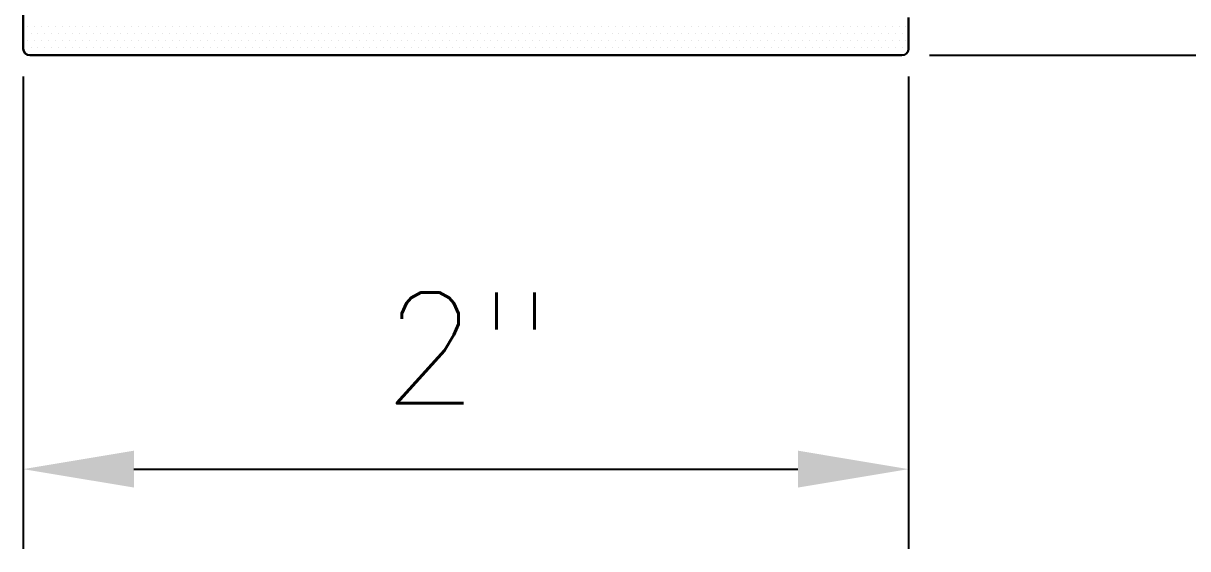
# Model space of a CAD drawing. Header units: inches. Extents: x 3.8 to 36.3, y 0.9 to 43.6.
# Drawn here: x 26.63 to 29.261, y 6.363 to 7.549 of the extents above; entities that cross this region are included whole.
import ezdxf

# ---------------------------------------------------------------- set-up
doc = ezdxf.new("R2010")
doc.units = ezdxf.units.IN
doc.header["$MEASUREMENT"] = 0
for name, color, linetype in [('R-ANNO-DIMS', 3, 'Continuous'), ('R-SWTS-DET1', 1, 'Continuous'), ('R-SWTS-PAT1', 5, 'Continuous')]:
    doc.layers.add(name, color=color, linetype=linetype)
doc.styles.add('SWTSTEXT', font='romans.shx')
doc.dimstyles.new('SWTSARCH', dxfattribs={"dimtxt": 0.25, "dimasz": 0.25, "dimexe": 0.179688, "dimexo": 0.0625, "dimgap": 0.125, "dimtad": 1, "dimtih": 1, "dimtoh": 1, "dimdec": 4, "dimzin": 4, "dimdsep": 46, "dimlunit": 4, "dimtxsty": 'SWTSTEXT', "dimcen": 0.1875, "dimdle": 0.179688, "dimclrd": 256, "dimclre": 256, "dimclrt": 256, "dimadec": 0, "dimazin": 1, "dimtfac": 1, "dimtdec": 4, "dimtofl": 0, "dimtmove": 0, "dimatfit": 3, "dimfxl": 0, "dimfrac": 2, "dimtolj": 1, "dimtzin": 4, "dimlwd": -1, "dimlwe": -1, "dimarcsym": 0})

# ---------------------------------------------------------------- blocks, each defined once
blk = doc.blocks.new('*D17')
at = {"layer": 'Defpoints', "color": 0}
for p in [(28.615, 11.9771), (30.3706, 11.9771), (28.615, 7.4771)]:
    blk.add_point(p, dxfattribs=at)
at = {"layer": 'R-ANNO-DIMS'}
for p, q in [((28.6775, 11.9771), (30.5503, 11.9771)), ((30.3706, 11.7271), (30.3706, 10.0425)), ((30.3706, 7.7271), (30.3706, 9.4116)), ((28.6775, 7.4771), (30.5503, 7.4771))]:
    blk.add_line(p, q, dxfattribs=at)
for points in [[(30.3289, 11.7271), (30.4122, 11.7271), (30.3706, 11.9771)], [(30.3289, 7.7271), (30.4122, 7.7271), (30.3706, 7.4771)]]:
    blk.add_solid(points, dxfattribs=at)
at = {"layer": 'R-ANNO-DIMS', "insert": (30.3706, 9.7271), "char_height": 0.25, "attachment_point": 5, "style": 'SWTSTEXT'}
blk.add_mtext('\\A1;4 1/2"', dxfattribs=at)
blk = doc.blocks.new('*D18')
at = {"layer": 'Defpoints', "color": 0}
for p in [(26.63, 7.4921), (28.63, 7.4921), (28.63, 6.5426)]:
    blk.add_point(p, dxfattribs=at)
at = {"layer": 'R-ANNO-DIMS'}
for p, q in [((26.63, 7.4296), (26.63, 6.3629)), ((28.63, 7.4296), (28.63, 6.3629)), ((26.88, 6.5426), (28.38, 6.5426))]:
    blk.add_line(p, q, dxfattribs=at)
for points in [[(26.88, 6.5843), (26.88, 6.501), (26.63, 6.5426)], [(28.38, 6.5843), (28.38, 6.501), (28.63, 6.5426)]]:
    blk.add_solid(points, dxfattribs=at)
at = {"layer": 'R-ANNO-DIMS', "insert": (27.6349, 6.8164), "char_height": 0.25, "attachment_point": 5, "style": 'SWTSTEXT'}
blk.add_mtext('\\A1;2"', dxfattribs=at)

msp = doc.modelspace()

# ---------------------------------------------------------------- linework, layer by layer
at = {"layer": 'R-SWTS-DET1', "lineweight": 30}
for p, q in [((26.63005, 9.08707), (26.63005, 7.49207)), ((28.63001, 7.49207), (28.63001, 7.56246)), ((26.64505, 7.47707), (28.61501, 7.47707))]:
    msp.add_line(p, q, dxfattribs=at)
for centre, start, end in [((26.64505, 7.49207), 180, 270), ((28.61501, 7.49207), 270, 0)]:
    msp.add_arc(centre, 0.015, start, end, dxfattribs=at)
at = {"layer": 'R-SWTS-PAT1'}
for p, q in [((26.63189, 7.52621), (26.63189, 7.52621)), ((26.6397, 7.54183), (26.6397, 7.54183)), ((26.64751, 7.52621), (26.64751, 7.52621)), ((26.65532, 7.54183), (26.65532, 7.54183)), ((26.66314, 7.52621), (26.66314, 7.52621)), ((26.67095, 7.54183), (26.67095, 7.54183)), ((26.67876, 7.52621), (26.67876, 7.52621)), ((26.68657, 7.54183), (26.68657, 7.54183)), ((26.69439, 7.52621), (26.69439, 7.52621)), ((26.7022, 7.54183), (26.7022, 7.54183)), ((26.71001, 7.52621), (26.71001, 7.52621)), ((26.71782, 7.54183), (26.71782, 7.54183)), ((26.72564, 7.52621), (26.72564, 7.52621)), ((26.73345, 7.54183), (26.73345, 7.54183)), ((26.74126, 7.52621), (26.74126, 7.52621)), ((26.74907, 7.54183), (26.74907, 7.54183)), ((26.75689, 7.52621), (26.75689, 7.52621)), ((26.7647, 7.54183), (26.7647, 7.54183)), ((26.77251, 7.52621), (26.77251, 7.52621)), ((26.78032, 7.54183), (26.78032, 7.54183)), ((26.78814, 7.52621), (26.78814, 7.52621)), ((26.79595, 7.54183), (26.79595, 7.54183)), ((26.80376, 7.52621), (26.80376, 7.52621)), ((26.81157, 7.54183), (26.81157, 7.54183)), ((26.81939, 7.52621), (26.81939, 7.52621)), ((26.8272, 7.54183), (26.8272, 7.54183)), ((26.83501, 7.52621), (26.83501, 7.52621)), ((26.84282, 7.54183), (26.84282, 7.54183)), ((26.85064, 7.52621), (26.85064, 7.52621)), ((26.85845, 7.54183), (26.85845, 7.54183)), ((26.86626, 7.52621), (26.86626, 7.52621)), ((26.87407, 7.54183), (26.87407, 7.54183)), ((26.88189, 7.52621), (26.88189, 7.52621)), ((26.8897, 7.54183), (26.8897, 7.54183)), ((26.89751, 7.52621), (26.89751, 7.52621)), ((26.90532, 7.54183), (26.90532, 7.54183)), ((26.91314, 7.52621), (26.91314, 7.52621)), ((26.92095, 7.54183), (26.92095, 7.54183)), ((26.92876, 7.52621), (26.92876, 7.52621)), ((26.93657, 7.54183), (26.93657, 7.54183)), ((26.94439, 7.52621), (26.94439, 7.52621)), ((26.9522, 7.54183), (26.9522, 7.54183)), ((26.96001, 7.52621), (26.96001, 7.52621)), ((26.96782, 7.54183), (26.96782, 7.54183)), ((26.97564, 7.52621), (26.97564, 7.52621)), ((26.98345, 7.54183), (26.98345, 7.54183)), ((26.99126, 7.52621), (26.99126, 7.52621)), ((26.99907, 7.54183), (26.99907, 7.54183)), ((27.00689, 7.52621), (27.00689, 7.52621)), ((27.0147, 7.54183), (27.0147, 7.54183)), ((27.02251, 7.52621), (27.02251, 7.52621)), ((27.03032, 7.54183), (27.03032, 7.54183)), ((27.03814, 7.52621), (27.03814, 7.52621)), ((27.04595, 7.54183), (27.04595, 7.54183)), ((27.05376, 7.52621), (27.05376, 7.52621)), ((27.06157, 7.54183), (27.06157, 7.54183)), ((27.06939, 7.52621), (27.06939, 7.52621)), ((27.0772, 7.54183), (27.0772, 7.54183)), ((27.08501, 7.52621), (27.08501, 7.52621)), ((27.09282, 7.54183), (27.09282, 7.54183)), ((27.10064, 7.52621), (27.10064, 7.52621)), ((27.10845, 7.54183), (27.10845, 7.54183)), ((27.11626, 7.52621), (27.11626, 7.52621)), ((27.12407, 7.54183), (27.12407, 7.54183)), ((27.13189, 7.52621), (27.13189, 7.52621)), ((27.1397, 7.54183), (27.1397, 7.54183)), ((27.14751, 7.52621), (27.14751, 7.52621)), ((27.15532, 7.54183), (27.15532, 7.54183)), ((27.16314, 7.52621), (27.16314, 7.52621)), ((27.17095, 7.54183), (27.17095, 7.54183)), ((27.17876, 7.52621), (27.17876, 7.52621)), ((27.18657, 7.54183), (27.18657, 7.54183)), ((27.19439, 7.52621), (27.19439, 7.52621)), ((27.2022, 7.54183), (27.2022, 7.54183)), ((27.21001, 7.52621), (27.21001, 7.52621)), ((27.21782, 7.54183), (27.21782, 7.54183)), ((27.22564, 7.52621), (27.22564, 7.52621)), ((27.23345, 7.54183), (27.23345, 7.54183)), ((27.24126, 7.52621), (27.24126, 7.52621)), ((27.24907, 7.54183), (27.24907, 7.54183)), ((27.25689, 7.52621), (27.25689, 7.52621)), ((27.2647, 7.54183), (27.2647, 7.54183)), ((27.27251, 7.52621), (27.27251, 7.52621)), ((27.28032, 7.54183), (27.28032, 7.54183)), ((27.28814, 7.52621), (27.28814, 7.52621)), ((27.29595, 7.54183), (27.29595, 7.54183)), ((27.30376, 7.52621), (27.30376, 7.52621)), ((27.31157, 7.54183), (27.31157, 7.54183)), ((27.31939, 7.52621), (27.31939, 7.52621)), ((27.3272, 7.54183), (27.3272, 7.54183)), ((27.33501, 7.52621), (27.33501, 7.52621)), ((27.34282, 7.54183), (27.34282, 7.54183)), ((27.35064, 7.52621), (27.35064, 7.52621)), ((27.35845, 7.54183), (27.35845, 7.54183)), ((27.36626, 7.52621), (27.36626, 7.52621)), ((27.37407, 7.54183), (27.37407, 7.54183)), ((27.38189, 7.52621), (27.38189, 7.52621)), ((27.3897, 7.54183), (27.3897, 7.54183)), ((27.39751, 7.52621), (27.39751, 7.52621)), ((27.40532, 7.54183), (27.40532, 7.54183)), ((27.41314, 7.52621), (27.41314, 7.52621)), ((27.42095, 7.54183), (27.42095, 7.54183)), ((27.42876, 7.52621), (27.42876, 7.52621)), ((27.43657, 7.54183), (27.43657, 7.54183)), ((27.44439, 7.52621), (27.44439, 7.52621)), ((27.4522, 7.54183), (27.4522, 7.54183)), ((27.46001, 7.52621), (27.46001, 7.52621)), ((27.46782, 7.54183), (27.46782, 7.54183)), ((27.47564, 7.52621), (27.47564, 7.52621)), ((27.48345, 7.54183), (27.48345, 7.54183)), ((27.49126, 7.52621), (27.49126, 7.52621)), ((27.49907, 7.54183), (27.49907, 7.54183)), ((27.50689, 7.52621), (27.50689, 7.52621)), ((27.5147, 7.54183), (27.5147, 7.54183)), ((27.52251, 7.52621), (27.52251, 7.52621)), ((27.53032, 7.54183), (27.53032, 7.54183)), ((27.53814, 7.52621), (27.53814, 7.52621)), ((27.54595, 7.54183), (27.54595, 7.54183)), ((27.55376, 7.52621), (27.55376, 7.52621)), ((27.56157, 7.54183), (27.56157, 7.54183)), ((27.56939, 7.52621), (27.56939, 7.52621)), ((27.5772, 7.54183), (27.5772, 7.54183)), ((27.58501, 7.52621), (27.58501, 7.52621)), ((27.59282, 7.54183), (27.59282, 7.54183)), ((27.60064, 7.52621), (27.60064, 7.52621)), ((27.60845, 7.54183), (27.60845, 7.54183)), ((27.61626, 7.52621), (27.61626, 7.52621)), ((27.62407, 7.54183), (27.62407, 7.54183)), ((27.63189, 7.52621), (27.63189, 7.52621)), ((27.6397, 7.54183), (27.6397, 7.54183)), ((27.64751, 7.52621), (27.64751, 7.52621)), ((27.65532, 7.54183), (27.65532, 7.54183)), ((27.66314, 7.52621), (27.66314, 7.52621)), ((27.67095, 7.54183), (27.67095, 7.54183)), ((27.67876, 7.52621), (27.67876, 7.52621)), ((27.68657, 7.54183), (27.68657, 7.54183)), ((27.69439, 7.52621), (27.69439, 7.52621)), ((27.7022, 7.54183), (27.7022, 7.54183)), ((27.71001, 7.52621), (27.71001, 7.52621)), ((27.71782, 7.54183), (27.71782, 7.54183)), ((27.72564, 7.52621), (27.72564, 7.52621)), ((27.73345, 7.54183), (27.73345, 7.54183)), ((27.74126, 7.52621), (27.74126, 7.52621)), ((27.74907, 7.54183), (27.74907, 7.54183)), ((27.75689, 7.52621), (27.75689, 7.52621)), ((27.7647, 7.54183), (27.7647, 7.54183)), ((27.77251, 7.52621), (27.77251, 7.52621)), ((27.78032, 7.54183), (27.78032, 7.54183)), ((27.78814, 7.52621), (27.78814, 7.52621)), ((27.79595, 7.54183), (27.79595, 7.54183)), ((27.80376, 7.52621), (27.80376, 7.52621)), ((27.81157, 7.54183), (27.81157, 7.54183)), ((27.81939, 7.52621), (27.81939, 7.52621)), ((27.8272, 7.54183), (27.8272, 7.54183)), ((27.83501, 7.52621), (27.83501, 7.52621)), ((27.84282, 7.54183), (27.84282, 7.54183)), ((27.85064, 7.52621), (27.85064, 7.52621)), ((27.85845, 7.54183), (27.85845, 7.54183)), ((27.86626, 7.52621), (27.86626, 7.52621)), ((27.87407, 7.54183), (27.87407, 7.54183)), ((27.88189, 7.52621), (27.88189, 7.52621)), ((27.8897, 7.54183), (27.8897, 7.54183)), ((27.89751, 7.52621), (27.89751, 7.52621)), ((27.90532, 7.54183), (27.90532, 7.54183)), ((27.91314, 7.52621), (27.91314, 7.52621)), ((27.92095, 7.54183), (27.92095, 7.54183)), ((27.92876, 7.52621), (27.92876, 7.52621)), ((27.93657, 7.54183), (27.93657, 7.54183)), ((27.94439, 7.52621), (27.94439, 7.52621)), ((27.9522, 7.54183), (27.9522, 7.54183)), ((27.96001, 7.52621), (27.96001, 7.52621)), ((27.96782, 7.54183), (27.96782, 7.54183)), ((27.97564, 7.52621), (27.97564, 7.52621)), ((27.98345, 7.54183), (27.98345, 7.54183)), ((27.99126, 7.52621), (27.99126, 7.52621)), ((27.99907, 7.54183), (27.99907, 7.54183)), ((28.00689, 7.52621), (28.00689, 7.52621)), ((28.0147, 7.54183), (28.0147, 7.54183)), ((28.02251, 7.52621), (28.02251, 7.52621)), ((28.03032, 7.54183), (28.03032, 7.54183)), ((28.03814, 7.52621), (28.03814, 7.52621)), ((28.04595, 7.54183), (28.04595, 7.54183)), ((28.05376, 7.52621), (28.05376, 7.52621)), ((28.06157, 7.54183), (28.06157, 7.54183)), ((28.06939, 7.52621), (28.06939, 7.52621)), ((28.0772, 7.54183), (28.0772, 7.54183)), ((28.08501, 7.52621), (28.08501, 7.52621)), ((28.09282, 7.54183), (28.09282, 7.54183)), ((28.10064, 7.52621), (28.10064, 7.52621)), ((28.10845, 7.54183), (28.10845, 7.54183)), ((28.11626, 7.52621), (28.11626, 7.52621)), ((28.12407, 7.54183), (28.12407, 7.54183)), ((28.13189, 7.52621), (28.13189, 7.52621)), ((28.1397, 7.54183), (28.1397, 7.54183)), ((28.14751, 7.52621), (28.14751, 7.52621)), ((28.15532, 7.54183), (28.15532, 7.54183)), ((28.16314, 7.52621), (28.16314, 7.52621)), ((28.17095, 7.54183), (28.17095, 7.54183)), ((28.17876, 7.52621), (28.17876, 7.52621)), ((28.18657, 7.54183), (28.18657, 7.54183)), ((28.19439, 7.52621), (28.19439, 7.52621)), ((28.2022, 7.54183), (28.2022, 7.54183)), ((28.21001, 7.52621), (28.21001, 7.52621)), ((28.21782, 7.54183), (28.21782, 7.54183)), ((28.22564, 7.52621), (28.22564, 7.52621)), ((28.23345, 7.54183), (28.23345, 7.54183)), ((28.24126, 7.52621), (28.24126, 7.52621)), ((28.24907, 7.54183), (28.24907, 7.54183)), ((28.25689, 7.52621), (28.25689, 7.52621)), ((28.2647, 7.54183), (28.2647, 7.54183)), ((28.27251, 7.52621), (28.27251, 7.52621)), ((28.28032, 7.54183), (28.28032, 7.54183)), ((28.28814, 7.52621), (28.28814, 7.52621)), ((28.29595, 7.54183), (28.29595, 7.54183)), ((28.30376, 7.52621), (28.30376, 7.52621)), ((28.31157, 7.54183), (28.31157, 7.54183)), ((28.31939, 7.52621), (28.31939, 7.52621)), ((28.3272, 7.54183), (28.3272, 7.54183)), ((28.33501, 7.52621), (28.33501, 7.52621)), ((28.34282, 7.54183), (28.34282, 7.54183)), ((28.35064, 7.52621), (28.35064, 7.52621)), ((28.35845, 7.54183), (28.35845, 7.54183)), ((28.36626, 7.52621), (28.36626, 7.52621)), ((28.37407, 7.54183), (28.37407, 7.54183)), ((28.38189, 7.52621), (28.38189, 7.52621)), ((28.3897, 7.54183), (28.3897, 7.54183)), ((28.39751, 7.52621), (28.39751, 7.52621)), ((28.40532, 7.54183), (28.40532, 7.54183)), ((28.41314, 7.52621), (28.41314, 7.52621)), ((28.42095, 7.54183), (28.42095, 7.54183)), ((28.42876, 7.52621), (28.42876, 7.52621)), ((28.43657, 7.54183), (28.43657, 7.54183)), ((28.44439, 7.52621), (28.44439, 7.52621)), ((28.4522, 7.54183), (28.4522, 7.54183)), ((28.46001, 7.52621), (28.46001, 7.52621)), ((28.46782, 7.54183), (28.46782, 7.54183)), ((28.47564, 7.52621), (28.47564, 7.52621)), ((28.48345, 7.54183), (28.48345, 7.54183)), ((28.49126, 7.52621), (28.49126, 7.52621)), ((28.49907, 7.54183), (28.49907, 7.54183)), ((28.50689, 7.52621), (28.50689, 7.52621)), ((28.5147, 7.54183), (28.5147, 7.54183)), ((28.52251, 7.52621), (28.52251, 7.52621)), ((28.53032, 7.54183), (28.53032, 7.54183)), ((28.53814, 7.52621), (28.53814, 7.52621)), ((28.54595, 7.54183), (28.54595, 7.54183)), ((28.55376, 7.52621), (28.55376, 7.52621)), ((28.56157, 7.54183), (28.56157, 7.54183)), ((28.56939, 7.52621), (28.56939, 7.52621)), ((28.5772, 7.54183), (28.5772, 7.54183)), ((28.58501, 7.52621), (28.58501, 7.52621)), ((28.59282, 7.54183), (28.59282, 7.54183)), ((28.60064, 7.52621), (28.60064, 7.52621)), ((28.60845, 7.54183), (28.60845, 7.54183)), ((28.61626, 7.52621), (28.61626, 7.52621)), ((28.62407, 7.54183), (28.62407, 7.54183)), ((26.6397, 7.51058), (26.6397, 7.51058)), ((26.65532, 7.51058), (26.65532, 7.51058)), ((26.67095, 7.51058), (26.67095, 7.51058)), ((26.68657, 7.51058), (26.68657, 7.51058)), ((26.7022, 7.51058), (26.7022, 7.51058)), ((26.71782, 7.51058), (26.71782, 7.51058)), ((26.73345, 7.51058), (26.73345, 7.51058)), ((26.74907, 7.51058), (26.74907, 7.51058)), ((26.7647, 7.51058), (26.7647, 7.51058)), ((26.78032, 7.51058), (26.78032, 7.51058)), ((26.79595, 7.51058), (26.79595, 7.51058)), ((26.81157, 7.51058), (26.81157, 7.51058)), ((26.8272, 7.51058), (26.8272, 7.51058)), ((26.84282, 7.51058), (26.84282, 7.51058)), ((26.85845, 7.51058), (26.85845, 7.51058)), ((26.87407, 7.51058), (26.87407, 7.51058)), ((26.8897, 7.51058), (26.8897, 7.51058)), ((26.90532, 7.51058), (26.90532, 7.51058)), ((26.92095, 7.51058), (26.92095, 7.51058)), ((26.93657, 7.51058), (26.93657, 7.51058)), ((26.9522, 7.51058), (26.9522, 7.51058)), ((26.96782, 7.51058), (26.96782, 7.51058)), ((26.98345, 7.51058), (26.98345, 7.51058)), ((26.99907, 7.51058), (26.99907, 7.51058)), ((27.0147, 7.51058), (27.0147, 7.51058)), ((27.03032, 7.51058), (27.03032, 7.51058)), ((27.04595, 7.51058), (27.04595, 7.51058)), ((27.06157, 7.51058), (27.06157, 7.51058)), ((27.0772, 7.51058), (27.0772, 7.51058)), ((27.09282, 7.51058), (27.09282, 7.51058)), ((27.10845, 7.51058), (27.10845, 7.51058)), ((27.12407, 7.51058), (27.12407, 7.51058)), ((27.1397, 7.51058), (27.1397, 7.51058)), ((27.15532, 7.51058), (27.15532, 7.51058)), ((27.17095, 7.51058), (27.17095, 7.51058)), ((27.18657, 7.51058), (27.18657, 7.51058)), ((27.2022, 7.51058), (27.2022, 7.51058)), ((27.21782, 7.51058), (27.21782, 7.51058)), ((27.23345, 7.51058), (27.23345, 7.51058)), ((27.24907, 7.51058), (27.24907, 7.51058)), ((27.2647, 7.51058), (27.2647, 7.51058)), ((27.28032, 7.51058), (27.28032, 7.51058)), ((27.29595, 7.51058), (27.29595, 7.51058)), ((27.31157, 7.51058), (27.31157, 7.51058)), ((27.3272, 7.51058), (27.3272, 7.51058)), ((27.34282, 7.51058), (27.34282, 7.51058)), ((27.35845, 7.51058), (27.35845, 7.51058)), ((27.37407, 7.51058), (27.37407, 7.51058)), ((27.3897, 7.51058), (27.3897, 7.51058)), ((27.40532, 7.51058), (27.40532, 7.51058)), ((27.42095, 7.51058), (27.42095, 7.51058)), ((27.43657, 7.51058), (27.43657, 7.51058)), ((27.4522, 7.51058), (27.4522, 7.51058)), ((27.46782, 7.51058), (27.46782, 7.51058)), ((27.48345, 7.51058), (27.48345, 7.51058)), ((27.49907, 7.51058), (27.49907, 7.51058)), ((27.5147, 7.51058), (27.5147, 7.51058)), ((27.53032, 7.51058), (27.53032, 7.51058)), ((27.54595, 7.51058), (27.54595, 7.51058)), ((27.56157, 7.51058), (27.56157, 7.51058)), ((27.5772, 7.51058), (27.5772, 7.51058)), ((27.59282, 7.51058), (27.59282, 7.51058)), ((27.60845, 7.51058), (27.60845, 7.51058)), ((27.62407, 7.51058), (27.62407, 7.51058)), ((27.6397, 7.51058), (27.6397, 7.51058)), ((27.65532, 7.51058), (27.65532, 7.51058)), ((27.67095, 7.51058), (27.67095, 7.51058)), ((27.68657, 7.51058), (27.68657, 7.51058)), ((27.7022, 7.51058), (27.7022, 7.51058)), ((27.71782, 7.51058), (27.71782, 7.51058)), ((27.73345, 7.51058), (27.73345, 7.51058)), ((27.74907, 7.51058), (27.74907, 7.51058)), ((27.7647, 7.51058), (27.7647, 7.51058)), ((27.78032, 7.51058), (27.78032, 7.51058)), ((27.79595, 7.51058), (27.79595, 7.51058)), ((27.81157, 7.51058), (27.81157, 7.51058)), ((27.8272, 7.51058), (27.8272, 7.51058)), ((27.84282, 7.51058), (27.84282, 7.51058)), ((27.85845, 7.51058), (27.85845, 7.51058)), ((27.87407, 7.51058), (27.87407, 7.51058)), ((27.8897, 7.51058), (27.8897, 7.51058)), ((27.90532, 7.51058), (27.90532, 7.51058)), ((27.92095, 7.51058), (27.92095, 7.51058)), ((27.93657, 7.51058), (27.93657, 7.51058)), ((27.9522, 7.51058), (27.9522, 7.51058)), ((27.96782, 7.51058), (27.96782, 7.51058)), ((27.98345, 7.51058), (27.98345, 7.51058)), ((27.99907, 7.51058), (27.99907, 7.51058)), ((28.0147, 7.51058), (28.0147, 7.51058)), ((28.03032, 7.51058), (28.03032, 7.51058)), ((28.04595, 7.51058), (28.04595, 7.51058)), ((28.06157, 7.51058), (28.06157, 7.51058)), ((28.0772, 7.51058), (28.0772, 7.51058)), ((28.09282, 7.51058), (28.09282, 7.51058)), ((28.10845, 7.51058), (28.10845, 7.51058)), ((28.12407, 7.51058), (28.12407, 7.51058)), ((28.1397, 7.51058), (28.1397, 7.51058)), ((28.15532, 7.51058), (28.15532, 7.51058)), ((28.17095, 7.51058), (28.17095, 7.51058)), ((28.18657, 7.51058), (28.18657, 7.51058)), ((28.2022, 7.51058), (28.2022, 7.51058)), ((28.21782, 7.51058), (28.21782, 7.51058)), ((28.23345, 7.51058), (28.23345, 7.51058)), ((28.24907, 7.51058), (28.24907, 7.51058)), ((28.2647, 7.51058), (28.2647, 7.51058)), ((28.28032, 7.51058), (28.28032, 7.51058)), ((28.29595, 7.51058), (28.29595, 7.51058)), ((28.31157, 7.51058), (28.31157, 7.51058)), ((28.3272, 7.51058), (28.3272, 7.51058)), ((28.34282, 7.51058), (28.34282, 7.51058)), ((28.35845, 7.51058), (28.35845, 7.51058)), ((28.37407, 7.51058), (28.37407, 7.51058)), ((28.3897, 7.51058), (28.3897, 7.51058)), ((28.40532, 7.51058), (28.40532, 7.51058)), ((28.42095, 7.51058), (28.42095, 7.51058)), ((28.43657, 7.51058), (28.43657, 7.51058)), ((28.4522, 7.51058), (28.4522, 7.51058)), ((28.46782, 7.51058), (28.46782, 7.51058)), ((28.48345, 7.51058), (28.48345, 7.51058)), ((28.49907, 7.51058), (28.49907, 7.51058)), ((28.5147, 7.51058), (28.5147, 7.51058)), ((28.53032, 7.51058), (28.53032, 7.51058)), ((28.54595, 7.51058), (28.54595, 7.51058)), ((28.56157, 7.51058), (28.56157, 7.51058)), ((28.5772, 7.51058), (28.5772, 7.51058)), ((28.59282, 7.51058), (28.59282, 7.51058)), ((28.60845, 7.51058), (28.60845, 7.51058)), ((28.62407, 7.51058), (28.62407, 7.51058)), ((26.63189, 7.49496), (26.63189, 7.49496)), ((26.6397, 7.47933), (26.6397, 7.47933)), ((26.64751, 7.49496), (26.64751, 7.49496)), ((26.65532, 7.47933), (26.65532, 7.47933)), ((26.66314, 7.49496), (26.66314, 7.49496)), ((26.67095, 7.47933), (26.67095, 7.47933)), ((26.67876, 7.49496), (26.67876, 7.49496)), ((26.68657, 7.47933), (26.68657, 7.47933)), ((26.69439, 7.49496), (26.69439, 7.49496)), ((26.7022, 7.47933), (26.7022, 7.47933)), ((26.71001, 7.49496), (26.71001, 7.49496)), ((26.71782, 7.47933), (26.71782, 7.47933)), ((26.72564, 7.49496), (26.72564, 7.49496)), ((26.73345, 7.47933), (26.73345, 7.47933)), ((26.74126, 7.49496), (26.74126, 7.49496)), ((26.74907, 7.47933), (26.74907, 7.47933)), ((26.75689, 7.49496), (26.75689, 7.49496)), ((26.7647, 7.47933), (26.7647, 7.47933)), ((26.77251, 7.49496), (26.77251, 7.49496)), ((26.78032, 7.47933), (26.78032, 7.47933)), ((26.78814, 7.49496), (26.78814, 7.49496)), ((26.79595, 7.47933), (26.79595, 7.47933)), ((26.80376, 7.49496), (26.80376, 7.49496)), ((26.81157, 7.47933), (26.81157, 7.47933)), ((26.81939, 7.49496), (26.81939, 7.49496)), ((26.8272, 7.47933), (26.8272, 7.47933)), ((26.83501, 7.49496), (26.83501, 7.49496)), ((26.84282, 7.47933), (26.84282, 7.47933)), ((26.85064, 7.49496), (26.85064, 7.49496)), ((26.85845, 7.47933), (26.85845, 7.47933)), ((26.86626, 7.49496), (26.86626, 7.49496)), ((26.87407, 7.47933), (26.87407, 7.47933)), ((26.88189, 7.49496), (26.88189, 7.49496)), ((26.8897, 7.47933), (26.8897, 7.47933)), ((26.89751, 7.49496), (26.89751, 7.49496)), ((26.90532, 7.47933), (26.90532, 7.47933)), ((26.91314, 7.49496), (26.91314, 7.49496)), ((26.92095, 7.47933), (26.92095, 7.47933)), ((26.92876, 7.49496), (26.92876, 7.49496)), ((26.93657, 7.47933), (26.93657, 7.47933)), ((26.94439, 7.49496), (26.94439, 7.49496)), ((26.9522, 7.47933), (26.9522, 7.47933)), ((26.96001, 7.49496), (26.96001, 7.49496)), ((26.96782, 7.47933), (26.96782, 7.47933)), ((26.97564, 7.49496), (26.97564, 7.49496)), ((26.98345, 7.47933), (26.98345, 7.47933)), ((26.99126, 7.49496), (26.99126, 7.49496)), ((26.99907, 7.47933), (26.99907, 7.47933)), ((27.00689, 7.49496), (27.00689, 7.49496)), ((27.0147, 7.47933), (27.0147, 7.47933)), ((27.02251, 7.49496), (27.02251, 7.49496)), ((27.03032, 7.47933), (27.03032, 7.47933)), ((27.03814, 7.49496), (27.03814, 7.49496)), ((27.04595, 7.47933), (27.04595, 7.47933)), ((27.05376, 7.49496), (27.05376, 7.49496)), ((27.06157, 7.47933), (27.06157, 7.47933)), ((27.06939, 7.49496), (27.06939, 7.49496)), ((27.0772, 7.47933), (27.0772, 7.47933)), ((27.08501, 7.49496), (27.08501, 7.49496)), ((27.09282, 7.47933), (27.09282, 7.47933)), ((27.10064, 7.49496), (27.10064, 7.49496)), ((27.10845, 7.47933), (27.10845, 7.47933)), ((27.11626, 7.49496), (27.11626, 7.49496)), ((27.12407, 7.47933), (27.12407, 7.47933)), ((27.13189, 7.49496), (27.13189, 7.49496)), ((27.1397, 7.47933), (27.1397, 7.47933)), ((27.14751, 7.49496), (27.14751, 7.49496)), ((27.15532, 7.47933), (27.15532, 7.47933)), ((27.16314, 7.49496), (27.16314, 7.49496)), ((27.17095, 7.47933), (27.17095, 7.47933)), ((27.17876, 7.49496), (27.17876, 7.49496)), ((27.18657, 7.47933), (27.18657, 7.47933)), ((27.19439, 7.49496), (27.19439, 7.49496)), ((27.2022, 7.47933), (27.2022, 7.47933)), ((27.21001, 7.49496), (27.21001, 7.49496)), ((27.21782, 7.47933), (27.21782, 7.47933)), ((27.22564, 7.49496), (27.22564, 7.49496)), ((27.23345, 7.47933), (27.23345, 7.47933)), ((27.24126, 7.49496), (27.24126, 7.49496)), ((27.24907, 7.47933), (27.24907, 7.47933)), ((27.25689, 7.49496), (27.25689, 7.49496)), ((27.2647, 7.47933), (27.2647, 7.47933)), ((27.27251, 7.49496), (27.27251, 7.49496)), ((27.28032, 7.47933), (27.28032, 7.47933)), ((27.28814, 7.49496), (27.28814, 7.49496)), ((27.29595, 7.47933), (27.29595, 7.47933)), ((27.30376, 7.49496), (27.30376, 7.49496)), ((27.31157, 7.47933), (27.31157, 7.47933)), ((27.31939, 7.49496), (27.31939, 7.49496)), ((27.3272, 7.47933), (27.3272, 7.47933)), ((27.33501, 7.49496), (27.33501, 7.49496)), ((27.34282, 7.47933), (27.34282, 7.47933)), ((27.35064, 7.49496), (27.35064, 7.49496)), ((27.35845, 7.47933), (27.35845, 7.47933)), ((27.36626, 7.49496), (27.36626, 7.49496)), ((27.37407, 7.47933), (27.37407, 7.47933)), ((27.38189, 7.49496), (27.38189, 7.49496)), ((27.3897, 7.47933), (27.3897, 7.47933)), ((27.39751, 7.49496), (27.39751, 7.49496)), ((27.40532, 7.47933), (27.40532, 7.47933)), ((27.41314, 7.49496), (27.41314, 7.49496)), ((27.42095, 7.47933), (27.42095, 7.47933)), ((27.42876, 7.49496), (27.42876, 7.49496)), ((27.43657, 7.47933), (27.43657, 7.47933)), ((27.44439, 7.49496), (27.44439, 7.49496)), ((27.4522, 7.47933), (27.4522, 7.47933)), ((27.46001, 7.49496), (27.46001, 7.49496)), ((27.46782, 7.47933), (27.46782, 7.47933)), ((27.47564, 7.49496), (27.47564, 7.49496)), ((27.48345, 7.47933), (27.48345, 7.47933)), ((27.49126, 7.49496), (27.49126, 7.49496)), ((27.49907, 7.47933), (27.49907, 7.47933)), ((27.50689, 7.49496), (27.50689, 7.49496)), ((27.5147, 7.47933), (27.5147, 7.47933)), ((27.52251, 7.49496), (27.52251, 7.49496)), ((27.53032, 7.47933), (27.53032, 7.47933)), ((27.53814, 7.49496), (27.53814, 7.49496)), ((27.54595, 7.47933), (27.54595, 7.47933)), ((27.55376, 7.49496), (27.55376, 7.49496)), ((27.56157, 7.47933), (27.56157, 7.47933)), ((27.56939, 7.49496), (27.56939, 7.49496)), ((27.5772, 7.47933), (27.5772, 7.47933)), ((27.58501, 7.49496), (27.58501, 7.49496)), ((27.59282, 7.47933), (27.59282, 7.47933)), ((27.60064, 7.49496), (27.60064, 7.49496)), ((27.60845, 7.47933), (27.60845, 7.47933)), ((27.61626, 7.49496), (27.61626, 7.49496)), ((27.62407, 7.47933), (27.62407, 7.47933)), ((27.63189, 7.49496), (27.63189, 7.49496)), ((27.6397, 7.47933), (27.6397, 7.47933)), ((27.64751, 7.49496), (27.64751, 7.49496)), ((27.65532, 7.47933), (27.65532, 7.47933)), ((27.66314, 7.49496), (27.66314, 7.49496)), ((27.67095, 7.47933), (27.67095, 7.47933)), ((27.67876, 7.49496), (27.67876, 7.49496)), ((27.68657, 7.47933), (27.68657, 7.47933)), ((27.69439, 7.49496), (27.69439, 7.49496)), ((27.7022, 7.47933), (27.7022, 7.47933)), ((27.71001, 7.49496), (27.71001, 7.49496)), ((27.71782, 7.47933), (27.71782, 7.47933)), ((27.72564, 7.49496), (27.72564, 7.49496)), ((27.73345, 7.47933), (27.73345, 7.47933)), ((27.74126, 7.49496), (27.74126, 7.49496)), ((27.74907, 7.47933), (27.74907, 7.47933)), ((27.75689, 7.49496), (27.75689, 7.49496)), ((27.7647, 7.47933), (27.7647, 7.47933)), ((27.77251, 7.49496), (27.77251, 7.49496)), ((27.78032, 7.47933), (27.78032, 7.47933)), ((27.78814, 7.49496), (27.78814, 7.49496)), ((27.79595, 7.47933), (27.79595, 7.47933)), ((27.80376, 7.49496), (27.80376, 7.49496)), ((27.81157, 7.47933), (27.81157, 7.47933)), ((27.81939, 7.49496), (27.81939, 7.49496)), ((27.8272, 7.47933), (27.8272, 7.47933)), ((27.83501, 7.49496), (27.83501, 7.49496)), ((27.84282, 7.47933), (27.84282, 7.47933)), ((27.85064, 7.49496), (27.85064, 7.49496)), ((27.85845, 7.47933), (27.85845, 7.47933)), ((27.86626, 7.49496), (27.86626, 7.49496)), ((27.87407, 7.47933), (27.87407, 7.47933)), ((27.88189, 7.49496), (27.88189, 7.49496)), ((27.8897, 7.47933), (27.8897, 7.47933)), ((27.89751, 7.49496), (27.89751, 7.49496)), ((27.90532, 7.47933), (27.90532, 7.47933)), ((27.91314, 7.49496), (27.91314, 7.49496)), ((27.92095, 7.47933), (27.92095, 7.47933)), ((27.92876, 7.49496), (27.92876, 7.49496)), ((27.93657, 7.47933), (27.93657, 7.47933)), ((27.94439, 7.49496), (27.94439, 7.49496)), ((27.9522, 7.47933), (27.9522, 7.47933)), ((27.96001, 7.49496), (27.96001, 7.49496)), ((27.96782, 7.47933), (27.96782, 7.47933)), ((27.97564, 7.49496), (27.97564, 7.49496)), ((27.98345, 7.47933), (27.98345, 7.47933)), ((27.99126, 7.49496), (27.99126, 7.49496)), ((27.99907, 7.47933), (27.99907, 7.47933)), ((28.00689, 7.49496), (28.00689, 7.49496)), ((28.0147, 7.47933), (28.0147, 7.47933)), ((28.02251, 7.49496), (28.02251, 7.49496)), ((28.03032, 7.47933), (28.03032, 7.47933)), ((28.03814, 7.49496), (28.03814, 7.49496)), ((28.04595, 7.47933), (28.04595, 7.47933)), ((28.05376, 7.49496), (28.05376, 7.49496)), ((28.06157, 7.47933), (28.06157, 7.47933)), ((28.06939, 7.49496), (28.06939, 7.49496)), ((28.0772, 7.47933), (28.0772, 7.47933)), ((28.08501, 7.49496), (28.08501, 7.49496)), ((28.09282, 7.47933), (28.09282, 7.47933)), ((28.10064, 7.49496), (28.10064, 7.49496)), ((28.10845, 7.47933), (28.10845, 7.47933)), ((28.11626, 7.49496), (28.11626, 7.49496)), ((28.12407, 7.47933), (28.12407, 7.47933)), ((28.13189, 7.49496), (28.13189, 7.49496)), ((28.1397, 7.47933), (28.1397, 7.47933)), ((28.14751, 7.49496), (28.14751, 7.49496)), ((28.15532, 7.47933), (28.15532, 7.47933)), ((28.16314, 7.49496), (28.16314, 7.49496)), ((28.17095, 7.47933), (28.17095, 7.47933)), ((28.17876, 7.49496), (28.17876, 7.49496)), ((28.18657, 7.47933), (28.18657, 7.47933)), ((28.19439, 7.49496), (28.19439, 7.49496)), ((28.2022, 7.47933), (28.2022, 7.47933)), ((28.21001, 7.49496), (28.21001, 7.49496)), ((28.21782, 7.47933), (28.21782, 7.47933)), ((28.22564, 7.49496), (28.22564, 7.49496)), ((28.23345, 7.47933), (28.23345, 7.47933)), ((28.24126, 7.49496), (28.24126, 7.49496)), ((28.24907, 7.47933), (28.24907, 7.47933)), ((28.25689, 7.49496), (28.25689, 7.49496)), ((28.2647, 7.47933), (28.2647, 7.47933)), ((28.27251, 7.49496), (28.27251, 7.49496)), ((28.28032, 7.47933), (28.28032, 7.47933)), ((28.28814, 7.49496), (28.28814, 7.49496)), ((28.29595, 7.47933), (28.29595, 7.47933)), ((28.30376, 7.49496), (28.30376, 7.49496)), ((28.31157, 7.47933), (28.31157, 7.47933)), ((28.31939, 7.49496), (28.31939, 7.49496)), ((28.3272, 7.47933), (28.3272, 7.47933)), ((28.33501, 7.49496), (28.33501, 7.49496)), ((28.34282, 7.47933), (28.34282, 7.47933)), ((28.35064, 7.49496), (28.35064, 7.49496)), ((28.35845, 7.47933), (28.35845, 7.47933)), ((28.36626, 7.49496), (28.36626, 7.49496)), ((28.37407, 7.47933), (28.37407, 7.47933)), ((28.38189, 7.49496), (28.38189, 7.49496)), ((28.3897, 7.47933), (28.3897, 7.47933)), ((28.39751, 7.49496), (28.39751, 7.49496)), ((28.40532, 7.47933), (28.40532, 7.47933)), ((28.41314, 7.49496), (28.41314, 7.49496)), ((28.42095, 7.47933), (28.42095, 7.47933)), ((28.42876, 7.49496), (28.42876, 7.49496)), ((28.43657, 7.47933), (28.43657, 7.47933)), ((28.44439, 7.49496), (28.44439, 7.49496)), ((28.4522, 7.47933), (28.4522, 7.47933)), ((28.46001, 7.49496), (28.46001, 7.49496)), ((28.46782, 7.47933), (28.46782, 7.47933)), ((28.47564, 7.49496), (28.47564, 7.49496)), ((28.48345, 7.47933), (28.48345, 7.47933)), ((28.49126, 7.49496), (28.49126, 7.49496)), ((28.49907, 7.47933), (28.49907, 7.47933)), ((28.50689, 7.49496), (28.50689, 7.49496)), ((28.5147, 7.47933), (28.5147, 7.47933)), ((28.52251, 7.49496), (28.52251, 7.49496)), ((28.53032, 7.47933), (28.53032, 7.47933)), ((28.53814, 7.49496), (28.53814, 7.49496)), ((28.54595, 7.47933), (28.54595, 7.47933)), ((28.55376, 7.49496), (28.55376, 7.49496)), ((28.56157, 7.47933), (28.56157, 7.47933)), ((28.56939, 7.49496), (28.56939, 7.49496)), ((28.5772, 7.47933), (28.5772, 7.47933)), ((28.58501, 7.49496), (28.58501, 7.49496)), ((28.59282, 7.47933), (28.59282, 7.47933)), ((28.60064, 7.49496), (28.60064, 7.49496)), ((28.60845, 7.47933), (28.60845, 7.47933)), ((28.61626, 7.49496), (28.61626, 7.49496))]:
    msp.add_line(p, q, dxfattribs=at)

# ---------------------------------------------------------------- dimensions: what is measured, and where the dimension line sits
at = {"layer": 'R-ANNO-DIMS'}
dim = msp.add_linear_dim(base=(30.37058, 11.97707), p1=(28.61501, 7.47707), p2=(28.61501, 11.97707), angle=90, dimstyle='SWTSARCH', dxfattribs=at)
dim.commit()
dim.dimension.update_dxf_attribs({"geometry": '*D17', "text_midpoint": (30.37058, 9.72707)})
dim = msp.add_linear_dim(base=(28.63001, 6.54262), p1=(26.63005, 7.49207), p2=(28.63001, 7.49207), dimstyle='SWTSARCH', dxfattribs=at)
dim.commit()
dim.dimension.update_dxf_attribs({"geometry": '*D18', "text_midpoint": (27.63492, 6.54262), "dimtype": 160})

doc.saveas('drawing.dxf')
